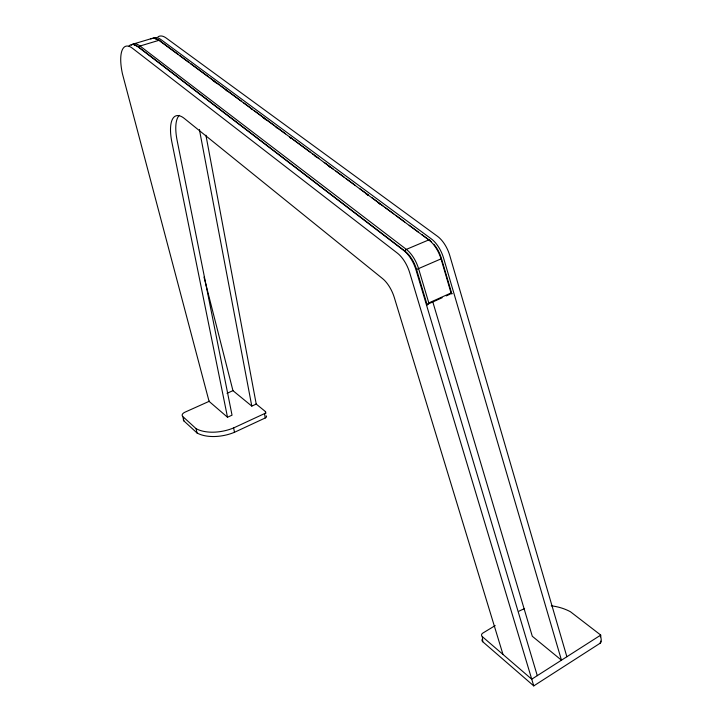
<?xml version="1.0" encoding="UTF-8"?>
<svg xmlns="http://www.w3.org/2000/svg" width="722" height="722" viewBox="0 0 722 722"><rect width="100%" height="100%" fill="white"/><g stroke="black" fill="none" stroke-linecap="round" stroke-linejoin="round"><path stroke-width="1.08" d="M600.361 636.831L600.569 634.945L570.452 611.751A42.95 30.595 2.2 0 0 551.274 605.812M131.196 45.351A35.938 12.653 71.5 0 1 140.023 46.018L406.342 249.379A23.275 11.48 66.8 0 1 418.67 268.936L428.814 302.942L427.677 304.675L426.684 304.684L432.009 302.292M482.143 639.421A3.502 2.527 -1.2 0 0 482.783 641.777L533.748 685.9L600 643.32L601.264 640.071L600.569 634.945M600.74 635.089L531.735 679.194L482.332 636.651A3.511 2.527 -1.3 0 1 482.81 633.095L495.202 625.595M197.016 432.965L196.077 428.651L182.693 416.423L183.939 420.962L197.016 432.965A31.344 17.03 -12.1 0 0 234.488 432.288L265.263 417.957A2.617 1.444 -10.8 0 0 266.165 415.836M196.077 428.651A31.416 16.976 -12.1 0 0 233.621 427.938L264.469 413.634A2.626 1.435 -10.8 0 0 265.38 411.522L256.021 403.914M533.748 685.9L409.726 272.808A23.366 11.353 66.8 0 0 397.398 253.151L132.487 48.284A36.037 12.491 71.4 0 0 122.433 73.779L209.073 401.369L227.511 417.244L232.033 415.168L177.107 140.348A36.885 13.772 70.3 0 1 179.264 115.385M204.01 277.086L232.953 390.647L251.797 406.107L256.229 404.076L205.923 135.213M209.551 401.152L184.877 412.226A5.234 2.798 -13 0 0 182.702 416.413M227.033 393.31L233.197 390.539M428.814 302.942L451.042 292.97L452.035 293.728L451.349 293.61M432.902 301.895L442.153 297.735M446.25 295.894L450.329 294.071M132.983 44.114L151.8 38.483M178.027 54.294L160.176 41.091A1.182 1.002 -58.4 0 0 158.993 40.315L140.023 46.018A1.191 1.02 -57.2 0 0 139.102 47.435L405.069 251.202A21.732 10.695 66.8 0 1 416.558 269.459L441.503 258.675A21.507 11.01 66.8 0 0 433.832 244.262M179.814 55.621L188.749 62.218M190.527 63.545L208.387 76.749M210.174 78.066L219.127 84.691M220.923 86.017L241.563 101.288M243.359 102.614L252.339 109.257M254.135 110.583L274.775 125.854M276.571 127.18L285.569 133.832M290.073 137.162L310.758 152.468M312.554 153.795L318.853 158.452M324.25 162.441L333.248 169.101M335.947 171.096L344.042 177.08M345.838 178.415L354.881 185.103M359.412 188.451L368.464 195.139M372.083 197.819L382.949 205.851M384.754 207.196L393.806 213.883M395.62 215.228L404.672 221.925M409.193 225.273L418.246 231.961M421.874 234.641L430.014 240.67A21.507 11.01 66.8 0 1 431.557 241.933M212.412 80.142L216.943 83.49M226.004 90.205L227.818 91.541M250.48 108.309L252.294 109.654M263.169 117.704L266.797 120.384M275.858 127.099L277.672 128.435M289.459 137.162L291.273 138.498M314.837 155.943L316.651 157.279M328.429 166.006L330.243 167.342M365.594 193.505L368.319 195.518M378.283 202.9L380.097 204.245M502.981 654.43L394.338 297.635A22.535 10.559 66.4 0 0 382.534 278.566L184.399 118.507A36.966 13.646 70.3 0 0 171.872 142.135L227.511 417.244M416.558 269.459L427.153 304.901M537.285 675.648L416.053 270.073A23.303 11.444 66.8 0 0 403.724 250.48L137.812 46.686A35.965 12.608 71.5 0 0 129.012 46M432.695 301.525L532.294 636.262L561.463 660.188L443.606 258.16A23.032 11.814 66.8 0 0 431.287 238.865L161.087 39.683A35.649 13.095 71.7 0 0 152.793 38.447M441.503 258.675L446.395 275.326M446.683 276.3L451.819 293.818M451.042 292.97L441.142 259.225A23.059 11.787 66.8 0 0 428.814 239.903L158.993 40.315A35.685 13.059 71.7 0 0 150.826 38.988M566.869 656.74L449.761 255.498A22.969 11.895 66.8 0 0 437.433 236.265L166.295 38.113A35.577 13.204 71.8 0 0 157.947 36.903M233.621 427.938L234.488 432.288M251.797 406.107L199.967 132.532A36.551 14.296 70.5 0 1 199.462 129.518M264.469 413.634L265.263 417.957M265.371 411.522L265.768 413.679M482.332 636.651L482.783 641.777M519.037 611.173A42.95 30.595 2.2 0 1 524.596 608.709M601.065 641.172A3.655 2.581 5.1 0 1 600.009 643.329M183.948 420.953A5.225 2.807 -13 0 1 183.677 418.679M405.069 251.202A1.57 1.029 -52.4 0 1 406.342 249.379L428.814 239.903A1.561 1.011 -53.1 0 1 430.014 240.67M134.364 45.296A34.755 12.211 71.5 0 1 139.102 47.435M155.329 39.006A34.476 12.644 71.7 0 1 156.855 39.313M157.658 39.611A34.476 12.644 71.7 0 1 159.318 40.504"/></g></svg>
